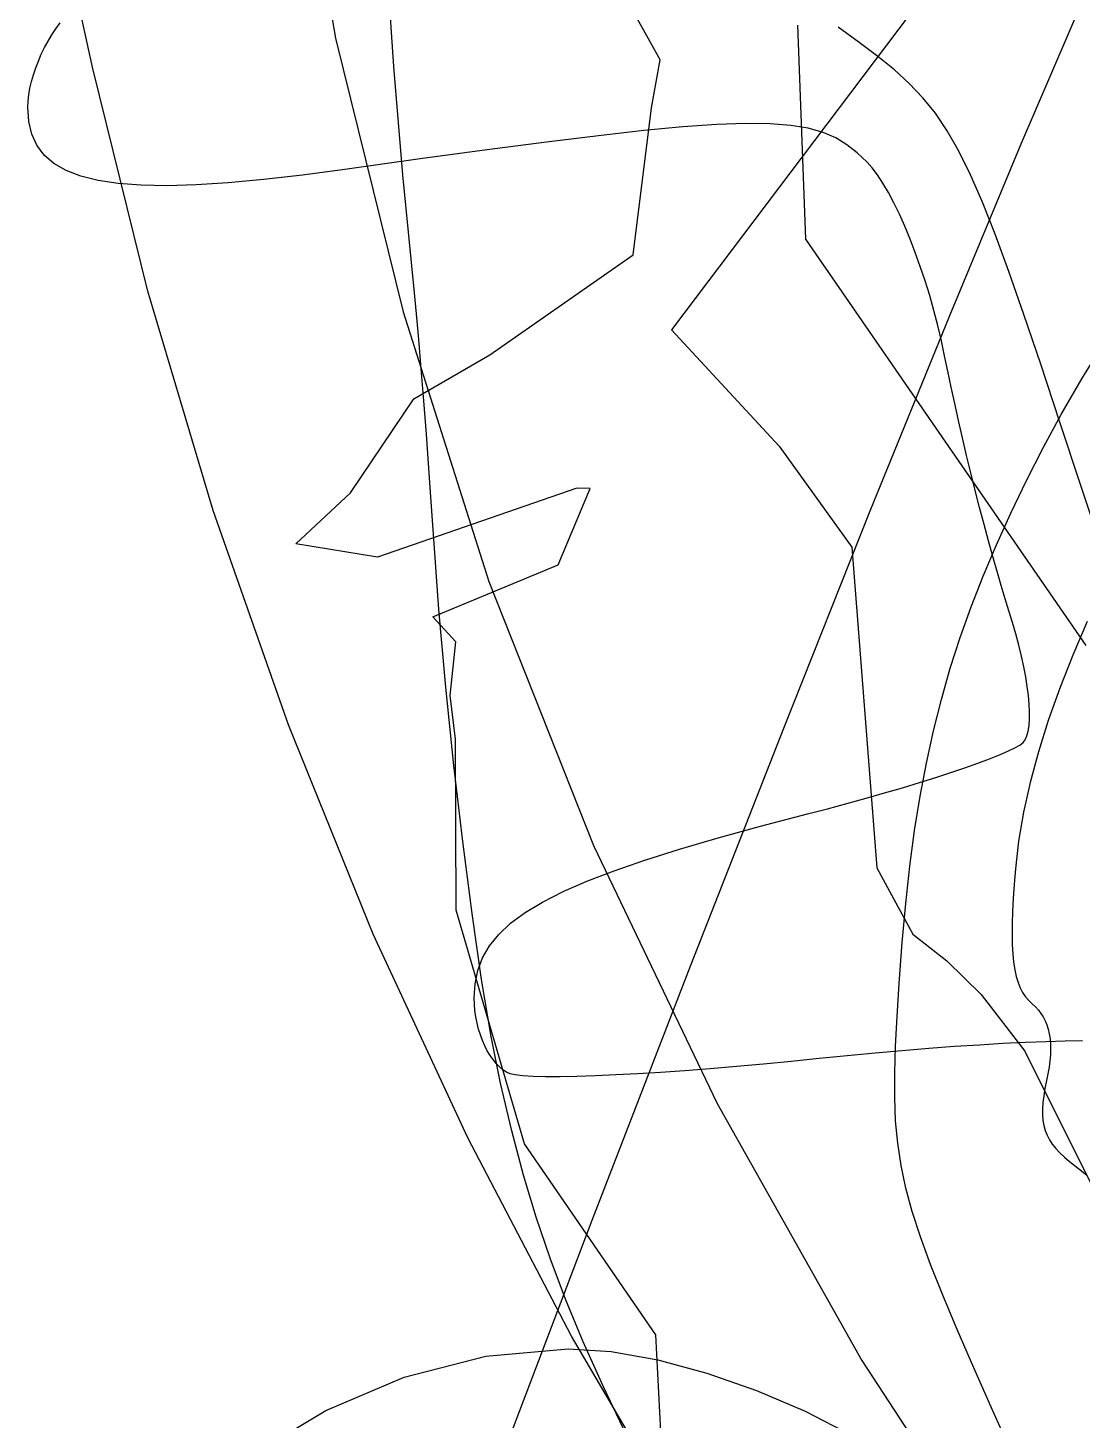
# Model space of a CAD drawing. Extents: x -75 to 75, y -75 to 75.
# Drawn here: x -74.9 to -58.71, y -34.69 to -13.3 of the extents above; entities that cross this region are included whole.
import ezdxf

# ---------------------------------------------------------------- set-up
doc = ezdxf.new("R2010")
doc.units = 0
for name, color, linetype in [('darth', 7, 'CONTINUOUS'), ('hellokitty', 7, 'CONTINUOUS'), ('jackskellington', 7, 'CONTINUOUS'), ('nes', 7, 'CONTINUOUS'), ('skullbones', 7, 'CONTINUOUS'), ('stormtrooper', 7, 'CONTINUOUS'), ('thundercats', 7, 'CONTINUOUS'), ('wolf', 7, 'CONTINUOUS')]:
    doc.layers.add(name, color=color, linetype=linetype)

msp = doc.modelspace()

# ---------------------------------------------------------------- linework, layer by layer
at = {"layer": 'darth', "color": 7}
for p, q in [((-59.646876, -15.084258), (-58.6872, -12.85065)), ((-60.742901, -17.718227), (-59.646876, -15.084258)), ((-61.962324, -20.720375), (-60.742901, -17.718227)), ((-63.292214, -24.058519), (-61.962324, -20.720375)), ((-64.719623, -27.700475), (-63.292214, -24.058519)), ((-66.231618, -31.614065), (-64.719623, -27.700475)), ((-67.815254, -35.7671), (-66.231618, -31.614065))]:
    msp.add_line(p, q, dxfattribs=at)
at = {"layer": 'hellokitty', "color": 7}
for p, q in [((-74.469041, -13.315027), (-74.404378, -13.22661)), ((-74.588711, -13.505245), (-74.530605, -13.408163)), ((-74.530605, -13.408163), (-74.469041, -13.315027)), ((-74.693103, -13.708112), (-74.642997, -13.605487)), ((-74.642997, -13.605487), (-74.588711, -13.505245)), ((-74.77933, -13.917371), (-74.738667, -13.812331)), ((-74.738667, -13.812331), (-74.693103, -13.708112)), ((-74.844498, -14.12678), (-74.814726, -14.022448)), ((-74.814726, -14.022448), (-74.77933, -13.917371)), ((-74.885731, -14.330085), (-74.868289, -14.229585)), ((-74.868289, -14.229585), (-74.844498, -14.12678)), ((-74.900096, -14.521042), (-74.896455, -14.427499)), ((-74.885138, -14.738299), (-74.900096, -14.521042)), ((-74.896455, -14.427499), (-74.885731, -14.330085)), ((-74.839203, -14.933072), (-74.885138, -14.738299)), ((-74.760653, -15.105679), (-74.839203, -14.933072)), ((-66.138092, -14.958562), (-66.936485, -15.056959)), ((-65.441734, -14.880948), (-66.138092, -14.958562)), ((-64.838651, -14.823993), (-65.441734, -14.880948)), ((-64.320079, -14.78757), (-64.838651, -14.823993)), ((-63.877255, -14.771539), (-64.320079, -14.78757)), ((-63.50142, -14.775801), (-63.877255, -14.771539)), ((-63.18381, -14.800213), (-63.50142, -14.775801)), ((-62.915662, -14.844657), (-63.18381, -14.800213)), ((-62.688213, -14.909007), (-62.915662, -14.844657)), ((-62.492704, -14.993135), (-62.688213, -14.909007)), ((-74.647862, -15.256442), (-74.760653, -15.105679)), ((-67.845675, -15.176266), (-68.874426, -15.316606)), ((-66.936485, -15.056959), (-67.845675, -15.176266)), ((-62.320373, -15.096911), (-62.492704, -14.993135)), ((-62.162453, -15.220213), (-62.320373, -15.096911)), ((-74.499205, -15.38568), (-74.647862, -15.256442)), ((-74.313057, -15.493712), (-74.499205, -15.38568)), ((-68.874426, -15.316606), (-70.031497, -15.478111)), ((-62.010188, -15.362916), (-62.162453, -15.220213)), ((-61.931319, -15.451054), (-62.010188, -15.362916)), ((-74.087784, -15.58086), (-74.313057, -15.493712)), ((-73.821767, -15.647441), (-74.087784, -15.58086)), ((-70.682062, -15.564544), (-71.278863, -15.632969)), ((-70.031497, -15.478111), (-70.682062, -15.564544)), ((-61.850208, -15.559357), (-61.931319, -15.451054)), ((-61.767466, -15.686303), (-61.850208, -15.559357)), ((-73.513374, -15.693777), (-73.821767, -15.647441)), ((-73.160983, -15.720193), (-73.513374, -15.693777)), ((-72.762959, -15.726994), (-73.160983, -15.720193)), ((-72.317686, -15.71452), (-72.762959, -15.726994)), ((-71.823526, -15.683069), (-72.317686, -15.71452)), ((-71.278863, -15.632969), (-71.823526, -15.683069)), ((-61.683702, -15.830364), (-61.767466, -15.686303)), ((-61.599524, -15.990014), (-61.683702, -15.830364)), ((-61.515546, -16.163727), (-61.599524, -15.990014)), ((-61.432372, -16.34998), (-61.515546, -16.163727)), ((-61.350618, -16.547245), (-61.432372, -16.34998)), ((-61.27089, -16.753995), (-61.350618, -16.547245)), ((-61.193801, -16.96871), (-61.27089, -16.753995)), ((-61.119955, -17.189859), (-61.193801, -16.96871)), ((-61.049967, -17.415916), (-61.119955, -17.189859)), ((-60.984446, -17.64536), (-61.049967, -17.415916)), ((-60.924, -17.876661), (-60.984446, -17.64536)), ((-60.86924, -18.108298), (-60.924, -17.876661)), ((-60.820777, -18.338738), (-60.86924, -18.108298)), ((-60.773355, -18.574058), (-60.820777, -18.338738)), ((-60.721658, -18.820011), (-60.773355, -18.574058)), ((-60.66619, -19.074587), (-60.721658, -18.820011)), ((-60.607456, -19.335778), (-60.66619, -19.074587)), ((-60.545966, -19.601578), (-60.607456, -19.335778)), ((-60.482226, -19.869977), (-60.545966, -19.601578)), ((-60.416742, -20.138966), (-60.482226, -19.869977)), ((-60.350019, -20.406541), (-60.416742, -20.138966)), ((-60.282568, -20.670692), (-60.350019, -20.406541)), ((-60.214891, -20.929408), (-60.282568, -20.670692)), ((-60.147496, -21.180687), (-60.214891, -20.929408)), ((-60.080892, -21.422515), (-60.147496, -21.180687)), ((-60.015583, -21.65289), (-60.080892, -21.422515)), ((-59.952077, -21.869798), (-60.015583, -21.65289)), ((-59.890883, -22.071237), (-59.952077, -21.869798)), ((-59.832502, -22.255195), (-59.890883, -22.071237)), ((-59.776177, -22.435002), (-59.832502, -22.255195)), ((-59.725117, -22.611707), (-59.776177, -22.435002)), ((-59.679411, -22.784449), (-59.725117, -22.611707)), ((-59.639155, -22.95238), (-59.679411, -22.784449)), ((-59.604439, -23.114641), (-59.639155, -22.95238)), ((-59.575356, -23.270374), (-59.604439, -23.114641)), ((-59.551988, -23.418729), (-59.575356, -23.270374)), ((-59.534433, -23.558847), (-59.551988, -23.418729)), ((-59.522806, -23.689872), (-59.534433, -23.558847)), ((-59.517161, -23.810951), (-59.522806, -23.689872)), ((-59.524358, -24.019849), (-59.517726, -23.921229)), ((-59.517726, -23.921229), (-59.517161, -23.810951)), ((-59.55656, -24.178689), (-59.537284, -24.105952)), ((-59.537284, -24.105952), (-59.524358, -24.019849)), ((-59.847768, -24.413783), (-59.742245, -24.36307)), ((-59.742245, -24.36307), (-59.663957, -24.318502)), ((-59.663957, -24.318502), (-59.614599, -24.280636)), ((-59.614599, -24.280636), (-59.582298, -24.237202)), ((-59.582298, -24.237202), (-59.55656, -24.178689)), ((-60.310768, -24.597157), (-60.133727, -24.531388)), ((-60.133727, -24.531388), (-59.978826, -24.470075)), ((-59.978826, -24.470075), (-59.847768, -24.413783)), ((-60.957768, -24.815588), (-60.724486, -24.739817)), ((-60.724486, -24.739817), (-60.508253, -24.666821)), ((-60.508253, -24.666821), (-60.310768, -24.597157)), ((-61.742932, -25.053911), (-61.468689, -24.973195)), ((-61.468689, -24.973195), (-61.2064, -24.893569)), ((-61.2064, -24.893569), (-60.957768, -24.815588)), ((-62.620435, -25.296958), (-62.320503, -25.216352)), ((-62.320503, -25.216352), (-62.027438, -25.135151)), ((-62.027438, -25.135151), (-61.742932, -25.053911)), ((-63.646301, -25.56497), (-62.925531, -25.376401)), ((-62.925531, -25.376401), (-62.620435, -25.296958)), ((-64.301085, -25.745011), (-63.646301, -25.56497)), ((-64.892575, -25.91801), (-64.301085, -25.745011)), ((-65.896414, -26.248814), (-65.423455, -26.08545)), ((-65.423455, -26.08545), (-64.892575, -25.91801)), ((-66.314142, -26.409585), (-65.896414, -26.248814)), ((-66.679326, -26.569247), (-66.314142, -26.409585)), ((-67.262824, -26.891175), (-66.994659, -26.729284)), ((-66.994659, -26.729284), (-66.679326, -26.569247)), ((-67.48651, -27.056405), (-67.262824, -26.891175)), ((-67.668405, -27.22646), (-67.48651, -27.056405)), ((-67.811204, -27.402824), (-67.668405, -27.22646)), ((-67.990249, -27.780401), (-67.917588, -27.586974)), ((-67.917588, -27.586974), (-67.811204, -27.402824)), ((-68.031871, -27.98458), (-67.990249, -27.780401)), ((-68.045163, -28.201002), (-68.031871, -27.98458)), ((-68.042313, -28.299308), (-68.045163, -28.201002)), ((-68.033931, -28.397008), (-68.042313, -28.299308)), ((-68.0203, -28.493508), (-68.033931, -28.397008)), ((-68.001701, -28.588211), (-68.0203, -28.493508)), ((-67.978418, -28.680517), (-68.001701, -28.588211)), ((-67.950732, -28.769829), (-67.978418, -28.680517)), ((-67.918925, -28.855549), (-67.950732, -28.769829)), ((-67.883284, -28.937077), (-67.918925, -28.855549)), ((-58.968536, -28.865878), (-59.263001, -28.874288)), ((-58.701742, -28.861983), (-58.968536, -28.865878)), ((-67.844091, -29.013822), (-67.883284, -28.937077)), ((-67.801628, -29.085179), (-67.844091, -29.013822)), ((-61.889138, -29.050271), (-62.315, -29.090787)), ((-61.470952, -29.013373), (-61.889138, -29.050271)), ((-61.062941, -28.980206), (-61.470952, -29.013373)), ((-60.667606, -28.950883), (-61.062941, -28.980206)), ((-60.287442, -28.925512), (-60.667606, -28.950883)), ((-59.924956, -28.904204), (-60.287442, -28.925512)), ((-59.582643, -28.887101), (-59.924956, -28.904204)), ((-59.263001, -28.874288), (-59.582643, -28.887101)), ((-67.756176, -29.150556), (-67.801628, -29.085179)), ((-67.708021, -29.209351), (-67.756176, -29.150556)), ((-67.657444, -29.260967), (-67.708021, -29.209351)), ((-67.604725, -29.30481), (-67.657444, -29.260967)), ((-64.419057, -29.290312), (-64.808997, -29.320123)), ((-64.015355, -29.256756), (-64.419057, -29.290312)), ((-63.60033, -29.219573), (-64.015355, -29.256756)), ((-63.176412, -29.178885), (-63.60033, -29.219573)), ((-62.746038, -29.134805), (-63.176412, -29.178885)), ((-62.315, -29.090787), (-62.746038, -29.134805)), ((-67.550149, -29.340277), (-67.604725, -29.30481)), ((-67.494, -29.366777), (-67.550149, -29.340277)), ((-67.416079, -29.386025), (-67.494, -29.366777)), ((-67.297619, -29.400221), (-67.416079, -29.386025)), ((-67.141059, -29.409477), (-67.297619, -29.400221)), ((-66.948829, -29.413908), (-67.141059, -29.409477)), ((-66.723367, -29.413652), (-66.948829, -29.413908)), ((-66.467104, -29.408826), (-66.723367, -29.413652)), ((-66.182474, -29.399512), (-66.467104, -29.408826)), ((-65.871917, -29.385881), (-66.182474, -29.399512)), ((-65.537862, -29.368016), (-65.871917, -29.385881)), ((-65.182742, -29.346059), (-65.537862, -29.368016)), ((-64.808997, -29.320123), (-65.182742, -29.346059))]:
    msp.add_line(p, q, dxfattribs=at)
at = {"layer": 'jackskellington', "color": 7}
for p, q in [((-69.280278, -13.89441), (-69.387664, -12.256429)), ((-69.140524, -15.557723), (-69.280278, -13.89441)), ((-68.963859, -17.369948), (-69.140524, -15.557723)), ((-68.932456, -17.694947), (-68.963859, -17.369948)), ((-68.897173, -18.089945), (-68.932456, -17.694947)), ((-68.859208, -18.539728), (-68.897173, -18.089945)), ((-68.819762, -19.029093), (-68.859208, -18.539728)), ((-68.780036, -19.542825), (-68.819762, -19.029093)), ((-68.741228, -20.065718), (-68.780036, -19.542825)), ((-68.704545, -20.58256), (-68.741228, -20.065718)), ((-68.67118, -21.078145), (-68.704545, -20.58256)), ((-68.58589, -22.236004), (-68.67118, -21.078145)), ((-68.479899, -23.431585), (-68.58589, -22.236004)), ((-68.357315, -24.631229), (-68.479899, -23.431585)), ((-68.222264, -25.801283), (-68.357315, -24.631229)), ((-68.078855, -26.908091), (-68.222264, -25.801283)), ((-67.931208, -27.917998), (-68.078855, -26.908091)), ((-67.783439, -28.797343), (-67.931208, -27.917998)), ((-67.639661, -29.512474), (-67.783439, -28.797343)), ((-67.466269, -30.243083), (-67.639661, -29.512474)), ((-67.286051, -30.922482), (-67.466269, -30.243083)), ((-67.09263, -31.568475), (-67.286051, -30.922482)), ((-66.879639, -32.198863), (-67.09263, -31.568475)), ((-66.64071, -32.83145), (-66.879639, -32.198863)), ((-66.369472, -33.484044), (-66.64071, -32.83145)), ((-66.059552, -34.174441), (-66.369472, -33.484044)), ((-65.704582, -34.920448), (-66.059552, -34.174441))]:
    msp.add_line(p, q, dxfattribs=at)
at = {"layer": 'nes', "color": 7}
for p, q in [((-63.033182, -14.355727), (-63.072851, -13.260589)), ((-62.993516, -15.450868), (-63.033182, -14.355727)), ((-62.953846, -16.546006), (-62.993516, -15.450868)), ((-60.801374, -19.667903), (-62.953846, -16.546006)), ((-58.648899, -22.7898), (-60.801374, -19.667903))]:
    msp.add_line(p, q, dxfattribs=at)
at = {"layer": 'skullbones', "color": 7}
for p, q in [((-69.118395, -34.027999), (-67.865817, -33.703901)), ((-67.865817, -33.703901), (-66.602528, -33.590439)), ((-66.602528, -33.590439), (-65.943988, -33.635069)), ((-65.943988, -33.635069), (-65.22659, -33.762744)), ((-65.22659, -33.762744), (-64.474398, -33.964129)), ((-64.474398, -33.964129), (-63.711463, -34.229895)), ((-70.325059, -34.538299), (-69.118395, -34.027999)), ((-63.711463, -34.229895), (-62.961856, -34.550708)), ((-71.450601, -35.210372), (-70.325059, -34.538299)), ((-62.961856, -34.550708), (-62.249631, -34.917242))]:
    msp.add_line(p, q, dxfattribs=at)
at = {"layer": 'stormtrooper', "color": 7}
for p, q in [((-58.711225, -18.694423), (-58.351468, -18.105038)), ((-59.030272, -19.243345), (-58.711225, -18.694423)), ((-59.300629, -19.740699), (-59.030272, -19.243345)), ((-59.56276, -20.256223), (-59.300629, -19.740699)), ((-59.804269, -20.756262), (-59.56276, -20.256223)), ((-60.026045, -21.244123), (-59.804269, -20.756262)), ((-60.22898, -21.72311), (-60.026045, -21.244123)), ((-60.413959, -22.196532), (-60.22898, -21.72311)), ((-60.581879, -22.667691), (-60.413959, -22.196532)), ((-58.630027, -22.419564), (-58.853609, -22.936513)), ((-60.733624, -23.139897), (-60.581879, -22.667691)), ((-58.853609, -22.936513), (-59.0536, -23.443444)), ((-60.870084, -23.616452), (-60.733624, -23.139897)), ((-59.0536, -23.443444), (-59.229538, -23.939339)), ((-60.992148, -24.100666), (-60.870084, -23.616452)), ((-59.229538, -23.939339), (-59.380964, -24.423181)), ((-61.10071, -24.595839), (-60.992148, -24.100666)), ((-59.380964, -24.423181), (-59.507425, -24.893961)), ((-61.196655, -25.105278), (-61.10071, -24.595839)), ((-59.507425, -24.893961), (-59.608463, -25.350662)), ((-61.280875, -25.632294), (-61.196655, -25.105278)), ((-59.608463, -25.350662), (-59.683619, -25.792272)), ((-61.354259, -26.180189), (-61.280875, -25.632294)), ((-59.683619, -25.792272), (-59.732435, -26.217773)), ((-61.417694, -26.752268), (-61.354259, -26.180189)), ((-59.732435, -26.217773), (-59.751372, -26.455119)), ((-59.751372, -26.455119), (-59.766104, -26.674329)), ((-59.766104, -26.674329), (-59.776546, -26.87622)), ((-61.472075, -27.351838), (-61.417694, -26.752268)), ((-59.776546, -26.87622), (-59.782586, -27.061603)), ((-59.782586, -27.061603), (-59.783997, -27.231292)), ((-61.518286, -27.982204), (-61.472075, -27.351838)), ((-59.783997, -27.231292), (-59.780949, -27.386102)), ((-59.780949, -27.386102), (-59.773188, -27.526846)), ((-59.773188, -27.526846), (-59.760629, -27.654337)), ((-59.760629, -27.654337), (-59.743159, -27.769391)), ((-59.743159, -27.769391), (-59.720694, -27.872823)), ((-61.550104, -28.487785), (-61.518286, -27.982204)), ((-59.720694, -27.872823), (-59.693121, -27.96544)), ((-59.693121, -27.96544), (-59.660338, -28.048063)), ((-59.660338, -28.048063), (-59.62225, -28.121503)), ((-59.62225, -28.121503), (-59.578756, -28.186575)), ((-59.578756, -28.186575), (-59.529751, -28.244092)), ((-59.529751, -28.244092), (-59.475139, -28.294866)), ((-59.475139, -28.294866), (-59.42551, -28.339737)), ((-59.42551, -28.339737), (-59.380741, -28.387994)), ((-59.380741, -28.387994), (-59.340818, -28.439728)), ((-59.340818, -28.439728), (-59.305721, -28.495041)), ((-61.573867, -28.941689), (-61.550104, -28.487785)), ((-59.305721, -28.495041), (-59.27543, -28.554022)), ((-59.27543, -28.554022), (-59.249917, -28.616769)), ((-59.249917, -28.616769), (-59.229202, -28.683379)), ((-59.229202, -28.683379), (-59.213228, -28.753943)), ((-59.213228, -28.753943), (-59.201995, -28.828557)), ((-59.201995, -28.828557), (-59.195476, -28.907319)), ((-61.587216, -29.353597), (-61.573867, -28.941689)), ((-59.196661, -29.07766), (-59.204197, -29.169431)), ((-59.193783, -28.990321), (-59.196661, -29.07766)), ((-59.195476, -28.907319), (-59.193783, -28.990321)), ((-59.216389, -29.265728), (-59.233209, -29.366647)), ((-59.204197, -29.169431), (-59.216389, -29.265728)), ((-61.587781, -29.733189), (-61.587216, -29.353597)), ((-59.25463, -29.472283), (-59.279494, -29.59363)), ((-59.233209, -29.366647), (-59.25463, -29.472283)), ((-59.298572, -29.706175), (-59.311582, -29.810682)), ((-59.279494, -29.59363), (-59.298572, -29.706175)), ((-61.573246, -30.09015), (-61.587781, -29.733189)), ((-59.318299, -29.907919), (-59.318446, -29.998642)), ((-59.311582, -29.810682), (-59.318299, -29.907919)), ((-61.541237, -30.434159), (-61.573246, -30.09015)), ((-59.318446, -29.998642), (-59.311757, -30.083625)), ((-59.311757, -30.083625), (-59.298013, -30.163623)), ((-59.298013, -30.163623), (-59.276931, -30.239406)), ((-59.276931, -30.239406), (-59.248249, -30.311733)), ((-59.248249, -30.311733), (-59.211718, -30.381372)), ((-61.489409, -30.774897), (-61.541237, -30.434159)), ((-59.211718, -30.381372), (-59.167082, -30.449085)), ((-59.167082, -30.449085), (-59.114083, -30.515639)), ((-59.114083, -30.515639), (-59.052463, -30.581795)), ((-61.415411, -31.122047), (-61.489409, -30.774897)), ((-59.052463, -30.581795), (-58.981969, -30.648315)), ((-58.981969, -30.648315), (-58.90234, -30.715966)), ((-58.90234, -30.715966), (-58.813325, -30.785514)), ((-58.813325, -30.785514), (-58.719034, -30.858243)), ((-58.719034, -30.858243), (-58.635959, -30.926185)), ((-61.316893, -31.485287), (-61.415411, -31.122047)), ((-61.191504, -31.874299), (-61.316893, -31.485287)), ((-61.036891, -32.298767), (-61.191504, -31.874299)), ((-60.850707, -32.768371), (-61.036891, -32.298767)), ((-60.630596, -33.29279), (-60.850707, -32.768371)), ((-60.374208, -33.881706), (-60.630596, -33.29279)), ((-60.079196, -34.544804), (-60.374208, -33.881706)), ((-59.743202, -35.291759), (-60.079196, -34.544804))]:
    msp.add_line(p, q, dxfattribs=at)
at = {"layer": 'thundercats', "color": 7}
for p, q in [((-70.922532, -9.210881), (-70.173142, -13.463233)), ((-73.907283, -13.905154), (-74.081047, -13.113495)), ((-70.173142, -13.463233), (-69.138687, -17.666702)), ((-62.133655, -13.526031), (-62.456023, -13.2918)), ((-61.847637, -13.741567), (-62.133655, -13.526031)), ((-61.592734, -13.948294), (-61.847637, -13.741567)), ((-73.057286, -17.346817), (-73.907283, -13.905154)), ((-61.363713, -14.156106), (-61.592734, -13.948294)), ((-61.155343, -14.374887), (-61.363713, -14.156106)), ((-60.962388, -14.614528), (-61.155343, -14.374887)), ((-60.779615, -14.884919), (-60.962388, -14.614528)), ((-60.601789, -15.195948), (-60.779615, -14.884919)), ((-60.423682, -15.557503), (-60.601789, -15.195948)), ((-60.240057, -15.979476), (-60.423682, -15.557503)), ((-60.045682, -16.471756), (-60.240057, -15.979476)), ((-59.835322, -17.044227), (-60.045682, -16.471756)), ((-59.603747, -17.706786), (-59.835322, -17.044227)), ((-72.053981, -20.715295), (-73.057286, -17.346817)), ((-69.138687, -17.666702), (-67.818279, -21.805415)), ((-59.34572, -18.469314), (-59.603747, -17.706786)), ((-59.056008, -19.341705), (-59.34572, -18.469314)), ((-58.72938, -20.333849), (-59.056008, -19.341705)), ((-58.372124, -21.408658), (-58.72938, -20.333849)), ((-70.899438, -24.007595), (-72.053981, -20.715295)), ((-67.818279, -21.805415), (-66.211024, -25.863482)), ((-69.595729, -27.220728), (-70.899438, -24.007595)), ((-66.211024, -25.863482), (-64.316031, -29.82503)), ((-68.144915, -30.351702), (-69.595729, -27.220728)), ((-64.316031, -29.82503), (-62.089911, -33.771338)), ((-66.549072, -33.397526), (-68.144915, -30.351702)), ((-64.810262, -36.355203), (-66.549072, -33.397526)), ((-62.089911, -33.771338), (-59.631205, -37.530515))]:
    msp.add_line(p, q, dxfattribs=at)
at = {"layer": 'wolf', "color": 7}
for p, q in [((-65.187697, -13.794613), (-66.164872, -12.031681)), ((-60.557687, -12.032293), (-65.01421, -17.938434)), ((-65.32486, -14.531374), (-65.187697, -13.794613)), ((-65.60281, -16.787447), (-65.32486, -14.531374)), ((-67.803217, -18.324232), (-65.60281, -16.787447)), ((-65.01421, -17.938434), (-63.35984, -19.728242)), ((-68.970768, -19.000594), (-67.803217, -18.324232)), ((-69.943503, -20.44558), (-68.970768, -19.000594)), ((-63.35984, -19.728242), (-62.247966, -21.27819)), ((-70.786839, -21.227158), (-69.943503, -20.44558)), ((-66.468543, -20.374517), (-69.532751, -21.430669)), ((-66.756145, -21.551976), (-66.263554, -20.379625)), ((-66.263554, -20.379625), (-66.468543, -20.374517)), ((-69.532751, -21.430669), (-70.786839, -21.227158)), ((-62.247966, -21.27819), (-61.860269, -26.205883)), ((-68.678826, -22.350501), (-66.756145, -21.551976)), ((-68.327973, -22.734868), (-68.678826, -22.350501)), ((-68.415685, -23.557594), (-68.327973, -22.734868)), ((-68.33224, -24.229015), (-68.415685, -23.557594)), ((-68.321798, -26.854943), (-68.33224, -24.229015)), ((-61.860269, -26.205883), (-61.310915, -27.22385)), ((-67.272797, -30.443136), (-68.321798, -26.854943)), ((-61.310915, -27.22385), (-60.784636, -27.634791)), ((-60.784636, -27.634791), (-60.258356, -28.148726)), ((-60.258356, -28.148726), (-59.590824, -29.019915)), ((-59.590824, -29.019915), (-57.237681, -33.737663)), ((-65.254714, -33.378738), (-67.272797, -30.443136)), ((-65.10526, -36.228048), (-65.254714, -33.378738))]:
    msp.add_line(p, q, dxfattribs=at)

doc.saveas('drawing.dxf')
